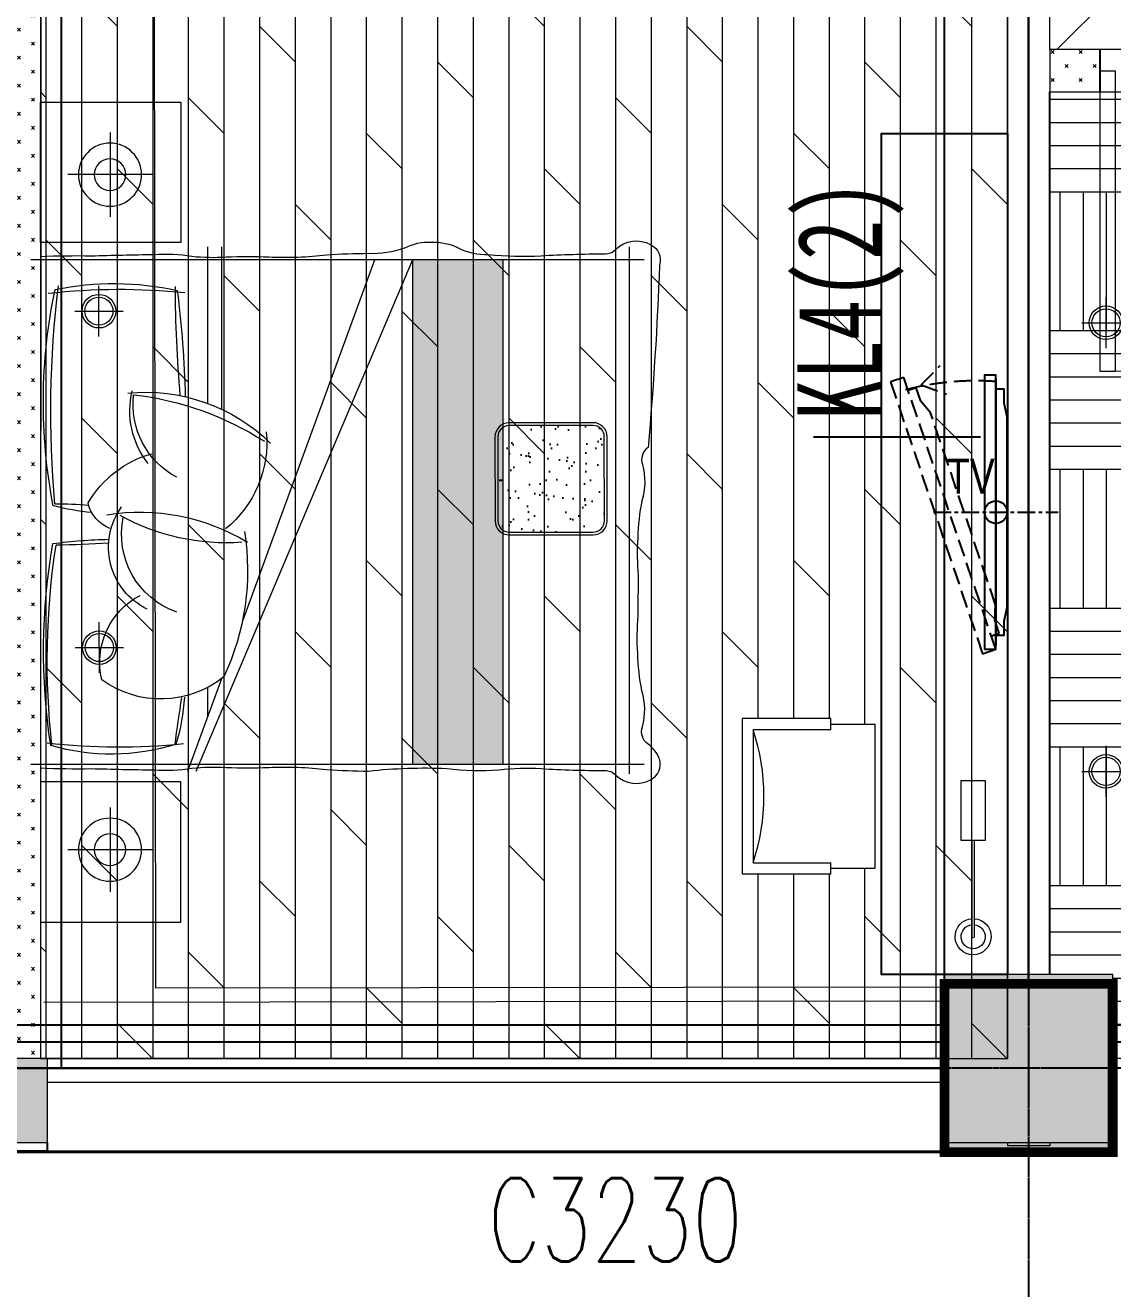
# Model space of a CAD drawing. Header units: millimetres. Extents: x 33621 to 401573, y -91663 to 133135.
# Drawn here: x 63917 to 67797, y 41624 to 46131 of the extents above; entities that cross this region are included whole.
import ezdxf
from ezdxf.enums import TextEntityAlignment as Align

# ---------------------------------------------------------------- set-up
doc = ezdxf.new("R2010")
doc.units = ezdxf.units.MM
doc.header["$LTSCALE"] = 10
for name, pattern in [('CENTER-1', [10, 6.25, -1.25, 1.25, -1.25]), ('CENTER2', [1.125, 0.75, -0.125, 0.125, -0.125]), ('DASH', [0.35, 0.25, -0.1]), ('DOTE', [2.42, 2, -0.2, 0.02, -0.2])]:
    doc.linetypes.add(name, pattern=pattern)
doc.layers.get('0').update_dxf_attribs({"color": 253})
doc.layers.add('0a', color=253, linetype='Continuous', plot=False)
for name, color, linetype in [('0a填充', 253, 'Continuous'), ('3', 253, 'Continuous'), ('BS-SHORT CABINET', 253, 'Continuous'), ('FF-FURN', 253, 'Continuous'), ('GRID', 253, 'CENTER2'), ('HATCH【填充】', 253, 'Continuous'), ('SURFACE', 253, 'Continuous'), ('WINDOW_TEXT', 253, 'Continuous'), ('柱', 253, 'Continuous'), ('梁', 253, 'Continuous'), ('梁集中标注', 253, 'Continuous'), ('次梁', 253, 'Continuous')]:
    doc.layers.add(name, color=color, linetype=linetype)
for name, color, linetype, lineweight in [('COLUMN', 253, 'Continuous', 0), ('DOOR【门】', 253, 'Continuous', 0), ('DS-4BS-FINISH【墙完成线】', 253, 'Continuous', 0), ('DS-4BS-HIGH-CABINET【固定家私】', 253, 'Continuous', 0), ('FC-FLOOR【地材分格】', 253, 'Continuous', 0), ('FF-FURN【成品家私】', 253, 'Continuous', 0), ('FF-Text【平面文字】', 253, 'Continuous', 0), ('PUB_HATCH', 253, 'Continuous', 0), ('RC-FIN【天花轮廓线】', 253, 'Continuous', 0), ('RC-LIGHT【天花灯具】', 253, 'Continuous', 0), ('WALL', 253, 'Continuous', 0), ('Wall【新建墙】', 253, 'Continuous', 0), ('WINDOW', 253, 'Continuous', 0), ('新建墙体', 253, 'Continuous', 0)]:
    doc.layers.add(name, color=color, linetype=linetype, lineweight=lineweight)
doc.styles.add('_TCH_WINDOW', font='SIMPLEX', dxfattribs={"bigfont": 'GBCBIG'})
doc.styles.add('hb', font='hbsmall.shx', dxfattribs={"width": 0.7})

# ---------------------------------------------------------------- blocks, each defined once
blk = doc.blocks.new('客房类_36')
h = blk.add_hatch()
h.set_pattern_fill('AR-SAND', color=250, scale=0.5, style=0)
h.set_pattern_definition([(37.5, (296.913, -1361.49), (-0.8, 24.47066), [0, -19.304, 0, -21.59, 0, -20.6375]), (7.5, (296.913, -1361.49), (22.4762, 35.84126), [0, -10.414, 0, -17.399, 0, -6.6675]), (327.5, (281.292, -1361.49), (39.5496, 0.07186), [0, -6.35, 0, -22.86, 0, -29.845]), (317.5, (281.29, -1361.49), (38.1778, 11.1465), [0, -3.175, 0, -14.986, 0, -17.145])])
h.paths.add_polyline_path([(900, -1683.5), (900, -1361.5), (-900, -1361.5), (-900, -1683.5)])
at = {"color": 251}
for p, q in [((-900, -2188.4), (-900, 0)), ((900, -2188.4), (900, 0)), ((-1204, -432.2), (-1204, -132.2)), ((1204, -432.2), (1204, -132.2)), ((-1354, -282.2), (-1054, -282.2)), ((1054, -282.2), (1354, -282.2)), ((594.1, -679.4), (924.6, -558.4)), ((-946, -629.6), (-388.6, -629.6)), ((-900, -1361.5), (924.6, -588)), ((625.6, -629.6), (730.3, -629.6)), ((-946, -679.6), (-367.7, -679.6)), ((-903, -1227.5), (389, -754.5)), ((-900, -1361.5), (900, -1361.5)), ((-900, -1683.5), (900, -1683.5)), ((-946, -2134.6), (933.8, -2134.6))]:
    blk.add_line(p, q, dxfattribs=at)
blk.add_line((-912.2, -34.6), (912.2, -34.6))
for points in [[(-1462.2, -34.6), (-1462.2, -534.6), (-962.2, -534.6), (-962.2, -34.6)], [(1462.2, -34.6), (1462.2, -534.6), (962.2, -534.6), (962.2, -34.6)]]:
    blk.add_lwpolyline(points, close=True)
for points in [[(-912.2, -34.6, 0.015571), (-914.6, -214.8, 0.00267), (-919.4, -439.7, 0.058958), (-912.8, -574.6, -0.038458), (-910.3, -696.3, 0.025508), (-910.3, -848.2, -0.038465), (-917.9, -1055.9, 0.016498), (-923.4, -1203.5, -0.095063), (-943, -1333.9, 0.129887), (-963.3, -1428.3, 0.123513), (-942.3, -1526.6, -0.132991), (-919.4, -1631.8, -0.041346), (-914.8, -1820.3, 0.014819), (-921.4, -2046.8, -0.211134), (-938.1, -2087.2, 0.329446), (-954.8, -2210.1, 0.37589), (-881.7, -2242.8, 0.012635), (-231.2, -2202, -0.342539), (-169.7, -2182, 0.141351), (-41, -2179.6, -0.036442), (91.9, -2164.7, -0.036947), (227.5, -2166.6, 0.022047), (298, -2165.6, -0.02246)], [(912.2, -34.6, -0.015571), (914.6, -214.8, -0.00267), (919.4, -439.7, -0.058958), (912.8, -574.6, 0.038458), (910.3, -696.3, -0.025508), (910.3, -848.2, 0.038465), (917.9, -1055.9, -0.016498), (923.4, -1203.5, 0.037552), (914.1, -1483.9, -0.045167), (919.4, -1669.5, 0.051681), (914.8, -1820.3, -0.014819), (921.4, -2046.8, 0.211134), (938.1, -2087.2, -0.329446), (954.8, -2210.1, -0.367495), (879.7, -2242.8, -0.123892), (827.2, -2202, 0.342539), (765.7, -2182, -0.141351), (637, -2179.6, 0.036442), (504.1, -2164.7, 0.036947), (368.5, -2166.6, -0.022047), (298, -2165.6, 0.02316)]]:
    blk.add_lwpolyline(points, format="xyb")
for centre, radius in [((-1204, -282.2), 112.5), ((1204, -282.2), 112.5), ((-1204, -282.2), 56.2), ((1204, -282.2), 56.2)]:
    blk.add_circle(centre, radius, dxfattribs=at)
for centre, radius, start, end in [((-392, -1995.2), 1950.9, 79.0901, 101.8947), ((214.5, -295.9), 1030.1, 168.2565, 192.6825), ((-358.9, -3820.8), 3749.8, 84.9579, 96.8659), ((1464.2, -316.5), 2259.3, 173.5293, 185.9065), ((851.2, -114.7), 880.9, 178.1019, 185.9414), ((-863.6, -299.5), 869.1, 5.4548, 14.6566), ((1874.2, -311.9), 1777.7, 172.4467, 178.9251), ((-3322.8, -55.9), 3440.4, 356.3086, 359.4387), ((495.6, -2282.5), 2237.4, 81.3381, 99.8745), ((530.4, -2800.5), 2742.2, 83.6463, 98.6612), ((-1420.6, -312.4), 2259.3, 354.0935, 6.4707), ((81.3, -287.1), 781.8, 342.8591, 16.0737), ((159.3, -533.3), 381.5, 120.2878, 164.5982), ((-59.9, -328), 127, 21.6793, 77.8243), ((535.4, -515.2), 269.7, 76.5097, 152.2958), ((307.5, -463.3), 358.9, 321.1334, 35.8756), ((125.1, -522.8), 245.9, 26.1579, 125.8329), ((737.5, -388.5), 738, 170.8023, 211.3458), ((-361.1, -657.4), 304.3, 51.9188, 103.6704), ((208.1, -409.9), 635.8, 174.187, 224.4731), ((-669.5, -695.8), 778.9, 355.8503, 28.9544), ((79.4, -616.6), 293.4, 19.1658, 101.9587), ((676, -238.4), 1102.7, 186.6966, 212.6196), ((-384, -658.3), 294, 27.9999, 96.8459), ((-827, -5330.8), 4815.4, 85.1004, 89.7349), ((-311.5, 3302.5), 3854.4, 262.8613, 268.5063), ((607.2, 238.3), 787.5, 273.8038, 286.3106), ((1708.5, -7180.9), 6724.5, 97.51184, 98.96361), ((-247.7, -447.2), 394.3, 264.3187, 321.2722), ((208.7, 116.7), 889.7, 260.9394, 295.2191)]:
    blk.add_arc(centre, radius, start, end, dxfattribs=at)
blk = doc.blocks.new('A$C130B3116')
at = {"color": 250, "linetype": 'DASH', "ltscale": 25, "extrusion": (-7.20775e-09, 7.82971e-09, 1), "elevation": 0}
blk.add_lwpolyline([(0, 0), (50, 0), (50, 1024), (0, 1024)], close=True, dxfattribs=at)
blk.add_lwpolyline([(50, 50), (80, 50), (80, 100), (100, 150), (100, 874), (80, 924), (80, 974), (50, 974)], dxfattribs=at)
blk = doc.blocks.new('A$C0B0805D4')
at = {"color": 8, "linetype": 'CENTER-1'}
blk.add_line((-222.2, 0), (222.2, 0), dxfattribs=at)
at = {"color": 250, "linetype": 'DASH', "ltscale": 25, "elevation": 0}
for points in [[(-266.6, 453.7), (-199, 523)], [(-266.6, 453.7), (-175.5, 421)]]:
    blk.add_lwpolyline(points, dxfattribs=at)
at = {"color": 51, "extrusion": (-7.20775e-09, 7.82971e-09, 1)}
blk.add_lwpolyline([(-40, -489), (0, -489), (0, 489), (-40, 489)], close=True, dxfattribs=at)
blk.add_lwpolyline([(0, -439), (30, -439), (30, -389), (40, -339), (40, 339), (30, 389), (30, 439), (0, 439)], dxfattribs=at)
at = {"color": 51}
blk.add_circle((0, 0), 40, dxfattribs=at)
at = {"color": 250, "linetype": 'DASH', "ltscale": 25}
blk.add_arc((-70.7, -537.5, 0), 1006, 85.9721, 104.8473, dxfattribs=at)
at = {"color": 250, "linetype": 'DASH', "ltscale": 25, "rotation": 18.70824879531441}
blk.add_blockref('A$C130B3116', (-47.4, -505, 0), dxfattribs=at)
blk = doc.blocks.new('ZL_12255346')
at = {"layer": 'BS-SHORT CABINET', "color": 8}
blk.add_line((76.8, -48), (76.8, -998), dxfattribs=at)
at = {"layer": 'FF-FURN'}
blk.add_blockref('A$C0B0805D4', (76.8, -523, 0), dxfattribs=at)
at = {"layer": 'FF-Text【平面文字】', "extrusion": (1.347e-13, -6.61e-14, -1), "style": 'hb', "text_generation_flag": 4, "width": 0.8}
blk.add_text('TV', height=125, rotation=180.0001, dxfattribs=at).set_placement((12.3, -456.5, 0), align=Align.CENTER)
blk = doc.blocks.new('ZL_03100626')
at = {"layer": 'FF-FURN【成品家私】', "color": 251}
for p, q in [((-4.3, -407.1, 0), (-4.3, -64.3, 0)), ((4.3, -407.1, 0), (4.3, -64.3, 0))]:
    blk.add_line(p, q, dxfattribs=at)
at = {"layer": 'FF-FURN【成品家私】', "color": 251, "extrusion": (-2.28611e-08, 6.25312e-07, 1), "elevation": 0}
blk.add_lwpolyline([(-43, -621.4), (43, -621.4), (43, -407.1), (-43, -407.1)], close=True, dxfattribs=at)
at = {"layer": 'FF-FURN【成品家私】', "color": 251}
for radius, start, end in [(64.3, 273.8225, 266.1774), (42.9, 275.7392, 264.2608), (4.29, 360, 180)]:
    blk.add_arc((0, -64.3, 0), radius, start, end, dxfattribs=at)
blk = doc.blocks.new('*E48')
at = {"color": 8}
blk.add_wipeout([(-350, 600), (-350, 200), (-325, 200), (-325, 0), (325, 0), (325, 200), (350, 200), (350, 600)], dxfattribs=at)
blk = doc.blocks.new('ZL_03106156')
at = {"layer": 'FF-FURN【成品家私】', "color": 251, "extrusion": (0, 0, -1), "xscale": -0.791208795135149, "yscale": 0.791208782366344, "zscale": 0.791208795135149, "rotation": 270}
blk.add_blockref('*E48', (-237.4, -276.9), dxfattribs=at)
at = {"layer": 'FF-FURN【成品家私】', "color": 251}
for p, q in [((-237.4, -553.8), (-237.4, 0)), ((-237.4, 0), (79.1, 0)), ((-197.8, -514.3), (-197.8, -39.6)), ((-197.8, -39.6), (79.1, -39.6)), ((79.1, 0), (79.1, -39.6)), ((79.1, -19.8), (237.4, -19.8)), ((237.4, -19.8), (237.4, -534.1)), ((79.1, -514.3), (-197.8, -514.3)), ((79.1, -514.3), (79.1, -553.8)), ((79.1, -534.1), (237.4, -534.1)), ((79.1, -553.8), (-237.4, -553.8))]:
    blk.add_line(p, q, dxfattribs=at)
at = {"layer": 'FF-FURN【成品家私】', "color": 251, "extrusion": (0, 0, -1)}
blk.add_ellipse((-912.1, -276.9), major_axis=(0, -752.7), ratio=1, start_param=4.391549, end_param=5.033229, dxfattribs=at)
blk = doc.blocks.new('ZL_03105174')
at = {"layer": 'DS-4BS-HIGH-CABINET【固定家私】', "color": 6}
for name, p in [('ZL_03100626', (380.1, 0)), ('ZL_03106156', (-207, -288.5))]:
    blk.add_blockref(name, p, dxfattribs=at)
blk = doc.blocks.new('$DorLib2D$00000001')
for p, q in [((0.45, 0.975), (0.5, 0.975)), ((0.45, 0), (0.45, 0.975)), ((0.5, 0), (0.5, 0.975)), ((0.5, 0), (0.45, 0))]:
    blk.add_line(p, q)
at = {"lineweight": 13}
blk.add_arc((0.475, 0), 0.975, 91.4693, 180, dxfattribs=at)
blk = doc.blocks.new('A$C434F664F')
at = {"layer": '0a填充'}
h = blk.add_hatch(color=256, dxfattribs=at)
h.paths.add_polyline_path([(936, 0), (942, 0), (942, 6), (936, 6)])
h.paths.add_polyline_path([(864, 0), (870, 0), (870, 6), (864, 6)])
h.paths.add_polyline_path([(792, 0), (798, 0), (798, 6), (792, 6)])
h.paths.add_polyline_path([(720, 0), (726, 0), (726, 6), (720, 6)])
h.paths.add_polyline_path([(648, 0), (654, 0), (654, 6), (648, 6)])
h.paths.add_polyline_path([(576, 0), (582, 0), (582, 6), (576, 6)])
h.paths.add_polyline_path([(504, 0), (510, 0), (510, 6), (504, 6)])
h.paths.add_polyline_path([(432, 0), (438, 0), (438, 6), (432, 6)])
h.paths.add_polyline_path([(360, 0), (366, 0), (366, 6), (360, 6)])
h.paths.add_polyline_path([(288, 0), (294, 0), (294, 6), (288, 6)])
h.paths.add_polyline_path([(216, 0), (222, 0), (222, 6), (216, 6)])
h.paths.add_polyline_path([(144, 0), (150, 0), (150, 6), (144, 6)])
h.paths.add_polyline_path([(72, 0), (78, 0), (78, 6), (72, 6)])
h.paths.add_polyline_path([(0, 0), (6, 0), (6, 6), (0, 6)])
blk = doc.blocks.new('海龙0425175846')
at = {"layer": 'GRID', "ltscale": 0.01}
for p, q in [((-163.558, 257.02), (-163.558, 41.97)), ((497.558, 78.02), (-487.558, 78.02))]:
    blk.add_line(p, q, dxfattribs=at)
at = {"layer": '柱', "const_width": 0.35}
blk.add_lwpolyline([(-160.558, 75.02), (-160.558, 81.02), (-166.558, 81.02), (-166.558, 75.02)], close=True, dxfattribs=at)
at = {"layer": '梁', "ltscale": 0.01}
for p, q in [((-166.558, 81.02), (-166.558, 150.02)), ((-163.558, 81.02), (-163.558, 150.02)), ((-232.558, 78.02), (-166.558, 78.02))]:
    blk.add_line(p, q, dxfattribs=at)
at = {"layer": '梁'}
blk.add_line((-232.558, 75.02), (-166.558, 75.02), dxfattribs=at)
at = {"layer": '梁集中标注'}
blk.add_line((-165.27, 100.52), (-171.236, 100.52), dxfattribs=at)
at = {"layer": '次梁'}
blk.add_line((-198.058, 78.02), (-198.058, 150.02), dxfattribs=at)
at = {"layer": '0a填充'}
blk.add_blockref('A$C434F664F', (-454.558, 75.02), dxfattribs=at)
at = {"layer": '梁集中标注', "width": 0.7}
blk.add_text('KL4(2)', height=3, rotation=90, dxfattribs=at).set_placement((-168.811, 101.132))
blk = doc.blocks.new('$WINLIB2D$00000004')
for p, q in [((-0.5, 0.5), (0.5, 0.5)), ((-0.5, 0.5), (-0.5, -0.5)), ((0.5, -0.5), (0.5, 0.5)), ((-0.5, 0.2406), (0.5, 0.2406)), ((-0.5, -0.5), (0.5, -0.5))]:
    blk.add_line(p, q)
blk = doc.blocks.new('圆形筒灯')
at = {"color": 251, "linetype": 'DOTE', "ltscale": 43.504693}
blk.add_line((0, 90.6), (0, -90.6), dxfattribs=at)
at = {"color": 251, "linetype": 'DOTE', "ltscale": 41.297046}
blk.add_line((86, 0), (-86, 0), dxfattribs=at)
blk.add_ellipse((0, 0), major_axis=(-42.4, 42.4), ratio=1, start_param=2.355868237233172, end_param=8.639053544412757)
at = {"color": 251}
blk.add_ellipse((0, 0), major_axis=(35.4, 35.4), ratio=1, start_param=5.49871431692557, end_param=11.78189962410516, dxfattribs=at)
blk = doc.blocks.new('ZL_0603123899')
at = {"layer": 'HATCH【填充】'}
h = blk.add_hatch(dxfattribs=at)
h.set_pattern_fill('AR-SAND', color=251, scale=2)
h.set_pattern_definition([(37.5, (-190, -390), (-3.2, 97.883), [0, -77.216, 0, -86.36, 0, -82.55]), (7.5, (-190, -390), (89.905, 143.365), [0, -41.656, 0, -69.596, 0, -26.67]), (327.5, (-252.48, -390), (158.198, 0.287), [0, -25.4, 0, -91.44, 0, -119.38]), (317.5, (-252.48, -390), (152.71, 44.586), [0, -12.7, 0, -59.944, 0, -68.58])])
h.paths.add_polyline_path([(190, -50, 0.414214), (150, -10), (-150, -10, 0.414214), (-190, -50), (-190, -350, 0.414214), (-150, -390), (150, -390, 0.414214), (190, -350)])
at = {"layer": 'RC-LIGHT【天花灯具】'}
blk.add_lwpolyline([(-150, 0), (150, 0, -0.414214), (200, -50), (200, -350, -0.414214), (150, -400), (-150, -400, -0.414214), (-200, -350), (-200, -50, -0.414214)], format="xyb", close=True, dxfattribs=at)
at = {"layer": 'RC-LIGHT【天花灯具】', "color": 8}
blk.add_lwpolyline([(-150, -10), (150, -10, -0.414214), (190, -50), (190, -350, -0.414214), (150, -390), (-150, -390, -0.414214), (-190, -350), (-190, -50, -0.414214)], format="xyb", close=True, dxfattribs=at)
blk = doc.blocks.new('ZL_0610180699')
at = {"layer": 'RC-FIN【天花轮廓线】'}
blk.add_line((-294.9, -6965.6), (-3519.9, -6969.9), dxfattribs=at)
blk.add_lwpolyline([(-295, -6915.6), (-3120, -6919.4), (-3124.7, -3338.5), (-80.1, -3334.5)], dxfattribs=at)
blk.add_lwpolyline([(248.9, -3721.3), (1348.9, -3721.3), (1348.9, -3571.3), (248.9, -3571.3)], close=True, dxfattribs=at)
at = {"layer": 'RC-LIGHT【天花灯具】'}
for p, rotation in [((-3323.2, -4504.2), 180.0755654947451), ((269.9, -4545.6), 180), ((-3321.6, -5704.2), 180.0755654947451), ((269.9, -6145.6), 180)]:
    blk.add_blockref('圆形筒灯', p, dxfattribs=dict(at, rotation=rotation))
at = {"layer": 'RC-LIGHT【天花灯具】', "xscale": -1, "rotation": 0.0755654947452023}
blk.add_blockref('ZL_0603123899', (-1710.1, -4902.1), dxfattribs=at)

msp = doc.modelspace()

# ---------------------------------------------------------------- hatches: boundary and pattern name
at = {"layer": 'FC-FLOOR【地材分格】'}
h = msp.add_hatch(dxfattribs=at)
h.set_pattern_fill('ANSI37', color=256, scale=100, double=1)
h.paths.add_polyline_path([(103421.5, 52045.3), (103421.5, 50245.3), (103196.5, 50245.3), (103196.5, 49795.3), (101395.5, 49795.3), (101395.5, 47615.3), (99953.9, 47615.3), (99953.9, 49795.3), (97828.9, 49795.3), (97828.9, 49645.3), (99803.9, 49645.3), (99803.9, 47615.3), (96146.5, 47615.3), (96146.5, 49645.3), (96596.5, 49645.3), (96596.5, 50245.3), (95996.5, 50245.3), (95996.5, 49795.3), (89396.5, 49795.3), (89396.5, 50245.3), (88796.5, 50245.3), (88796.5, 49795.3), (82196.5, 49795.3), (82196.5, 50245.3), (81596.5, 50245.3), (81596.5, 49795.3), (74996.5, 49795.3), (74996.5, 50245.3), (74396.5, 50245.3), (74396.5, 49645.3), (74621.5, 49645.3), (74621.5, 46044), (71170.5, 46044), (71170.5, 49645.3), (72996.5, 49645.3), (72996.5, 49795.3), (69195.5, 49795.3), (69195.5, 49645.3), (71020.5, 49645.3), (71020.5, 46044), (67571.5, 46044), (67571.5, 49645.3), (67796.5, 49645.3), (67796.5, 50245.3), (67196.5, 50245.3), (67196.5, 49795.3), (60596.5, 49795.3), (60596.5, 50245.3), (59996.5, 50245.3), (59996.5, 49645.3), (60220.5, 49645.3), (60220.5, 46044), (56770.5, 46044), (56770.5, 49645.3), (58596.5, 49645.3), (58596.5, 49795.3), (54795.5, 49795.3), (54795.5, 49645.3), (56620.5, 49645.3), (56620.5, 46044), (53170.5, 46044), (53170.5, 49635.7), (53396.5, 49635.7), (53396.5, 50245.3), (52796.5, 50245.3), (52796.5, 49795.3), (46196.5, 49795.3), (46196.5, 50245.3), (45596.5, 50245.3), (45596.5, 49645.3), (46046.5, 49645.3), (46046.5, 47615.3), (42346.5, 47615.3), (42346.5, 49645.3), (44183.9, 49645.3), (44183.9, 49795.3), (38996.5, 49795.3), (38996.5, 52045.3), (56769.3, 52039), (56769.3, 58345.3), (59996.5, 58345.3), (59996.5, 52045.3), (85571.5, 52045.3), (85571.5, 58345.3), (88796.5, 58345.3), (88796.5, 52045.3)])
h = msp.add_hatch(dxfattribs=at)
h.set_pattern_fill('DOLMIT', color=256, scale=20, angle=90, double=1)
h.set_pattern_definition([(90, (53958.49, 53365.26), (-127, 8e-15), []), (135, (53958.5, 53365.26), (-254, -254), [179.605, -359.21])])
h.paths.add_polyline_path([(67422.5, 49645.3), (65997.5, 49645.3), (65997.5, 46926.2), (63972, 46926.2), (63971, 42445.3), (67422.5, 42445.3)])
h = msp.add_hatch(dxfattribs=at)
h.set_pattern_fill('方形木地板', color=256, scale=1.6239, double=1, pattern_type=2)
h.set_pattern_definition([(90, (14400, 0), (-494.9647, 494.9647), [494.965, -494.965]), (90, (14482.5, 0), (-494.9647, 494.9647), [494.965, -494.965]), (90, (14565, 0), (-494.9647, 494.9647), [494.965, -494.965]), (90, (14647.5, 0), (-494.9647, 494.9647), [494.965, -494.965]), (90, (14730, 0), (-494.9647, 494.9647), [494.965, -494.965]), (90, (14812.47, 0), (-494.9647, 494.9647), [494.965, -494.965]), (90, (14894.96, 0), (-494.9647, 494.9647), [494.965, -494.965]), (0, (14400, 494.96), (494.9647, -494.9647), [494.965, -494.965]), (0, (14400, 577.46), (494.9647, -494.9647), [494.965, -494.965]), (0, (14400, 659.95), (494.9647, -494.9647), [494.965, -494.965]), (0, (14400, 742.45), (494.9647, -494.9647), [494.965, -494.965]), (0, (14400, 824.94), (494.9647, -494.9647), [494.965, -494.965]), (0, (14400, 907.44), (494.9647, -494.9647), [494.965, -494.965]), (0, (14400, 989.93), (494.9647, -494.9647), [494.965, -494.965])])
h.paths.add_polyline_path([(67570.5, 45894), (71020.5, 45894), (71020.5, 42445.3), (67796.5, 42445.3), (67796.5, 42745.3), (67570.5, 42745.3)])
at = {"layer": 'PUB_HATCH'}
for points in [[(67196.5, 42145.3), (67796.5, 42145.3), (67796.5, 42745.3), (67196.5, 42745.3)], [(63996.5, 42445.3), (63796.5, 42445.3), (63796.5, 42145.3), (63996.5, 42145.3)]]:
    msp.add_hatch(color=256, dxfattribs=at).paths.add_polyline_path(points)
at = {"layer": '新建墙体'}
h = msp.add_hatch(dxfattribs=at)
h.set_pattern_fill('石膏板', color=256, scale=20, pattern_type=2)
h.set_pattern_definition([(45, (63838.5, 42459.61), (-50, 50), [16, -54.7107]), (135, (63949.816, 42459.61), (-50, -50), [16, -54.7107])])
h.paths.add_polyline_path([(63971.5, 46935.7), (63821.5, 46935.7), (63821.5, 42445.3), (63971.5, 42445.3)])
h = msp.add_hatch(dxfattribs=at)
h.set_pattern_fill('石膏板', color=256, scale=20, pattern_type=2)
h.set_pattern_definition([(45, (51276.3, 47130.05), (-50, 50), [16, -54.71068]), (135, (51387.62, 47130.05), (-50, -50), [16, -54.71068])])
h.paths.add_polyline_path([(67750.6, 46044), (67571.5, 46044), (67571.5, 45894), (67750.6, 45894)])

# ---------------------------------------------------------------- linework, layer by layer
at = {"layer": '3'}
for points in [[(60596.5, 42565.3), (67196.5, 42565.3)], [(67796.5, 42565.3), (74396.5, 42565.3)], [(60596.5, 42505.3), (67196.5, 42505.3)], [(67796.5, 42505.3), (74396.5, 42505.3)]]:
    msp.add_lwpolyline(points, dxfattribs=at)
at = {"layer": 'COLUMN'}
for p, q in [((67796.5, 42745.3), (67196.5, 42745.3)), ((67196.5, 42745.3), (67196.5, 42445.3)), ((67796.5, 42445.3), (67796.5, 42745.3)), ((67196.5, 42145.3), (67796.5, 42145.3))]:
    msp.add_line(p, q, dxfattribs=at)
at = {"layer": 'DS-4BS-FINISH【墙完成线】'}
for points in [[(74621.5, 46044), (71170.5, 46044), (71170.5, 49645.3), (72996.5, 49645.3), (72996.5, 49795.3), (69195.5, 49795.3), (69195.5, 49645.3), (71020.5, 49645.3), (71020.5, 46044), (67571.5, 46044), (67571.5, 49645.3), (67796.5, 49645.3), (67796.5, 50245.3), (67196.5, 50245.3), (67196.5, 49795.3), (60596.5, 49795.3), (60596.5, 50245.3), (59996.5, 50245.3), (59996.5, 49645.3), (60220.5, 49645.3), (60220.5, 46044), (56770.5, 46044)], [(67570.5, 45894), (71020.5, 45894), (71020.5, 42445.3), (67796.5, 42445.3), (67796.5, 42745.3), (67570.5, 42745.3), (67570.5, 45894)]]:
    msp.add_lwpolyline(points, dxfattribs=at)
at = {"layer": 'SURFACE'}
for p, q in [((63996.5, 42115.3), (63996.5, 42145.3)), ((67196.5, 42115.3), (67196.5, 42145.3)), ((63996.5, 42115.3), (63796.5, 42115.3)), ((67496.5, 42115.3), (67196.5, 42115.3)), ((67796.5, 42115.3), (67496.5, 42115.3))]:
    msp.add_line(p, q, dxfattribs=at)
at = {"layer": 'WALL', "color": 6}
for p, q in [((67571.5, 46044), (67571.5, 48466.9)), ((67421.5, 47579), (67421.5, 42745.3)), ((67571.5, 45894), (67571.5, 42745.3)), ((63996.5, 42445.3), (63796.5, 42445.3)), ((63996.5, 42145.3), (63996.5, 42445.3)), ((63796.5, 42145.3), (63996.5, 42145.3)), ((67421.5, 42145.3), (67421.5, 42134.2)), ((67571.5, 42145.3), (67571.5, 42134.2)), ((67571.5, 42134.2), (67421.5, 42134.2))]:
    msp.add_line(p, q, dxfattribs=at)
at = {"layer": 'Wall【新建墙】'}
for p, q in [((63971.5, 46945.3), (63971.5, 42445.3)), ((67750.6, 46044), (67571.5, 46044)), ((67750.6, 45894), (67750.6, 46044)), ((67571.5, 45894), (67750.6, 45894))]:
    msp.add_line(p, q, dxfattribs=at)
at = {"layer": '新建墙体'}
msp.add_line((67571.5, 46044), (67571.5, 45894), dxfattribs=at)

# ---------------------------------------------------------------- block references
at = {"layer": 'DOOR【门】', "xscale": 1100, "yscale": 1100, "zscale": 1100, "rotation": 180.0000000000111}
msp.add_blockref('$DorLib2D$00000001', (68300.6, 45969), dxfattribs=at)
at = {"layer": 'FF-FURN【成品家私】', "lineweight": -3, "ltscale": 10, "xscale": -1, "rotation": 90}
msp.add_blockref('客房类_36', (63936.9, 44394.1), dxfattribs=at)
at = {"layer": 'FF-FURN【成品家私】'}
msp.add_blockref('ZL_12255346', (67302.7, 44917.1, 0), dxfattribs=at)
at = {"layer": 'WINDOW'}
ref = msp.add_blockref('$WINLIB2D$00000004', (65596.5, 42280.3), dxfattribs=dict(at, xscale=3200, yscale=-330, zscale=3200, rotation=180))
ref.add_attrib('A', 'C3230', (65567.7, 41721.5), dxfattribs={"layer": 'WINDOW_TEXT', "height": 297.5, "style": '_TCH_WINDOW', "width": 0.705882})

# ---------------------------------------------------------------- next in the draw order: block references
at = {"layer": 'FF-FURN【成品家私】', "xscale": -1, "rotation": 180}
msp.add_blockref('ZL_03105174', (66918.3, 42815.5), dxfattribs=at)

# ---------------------------------------------------------------- next in the draw order: linework, layer by layer
at = {"layer": 'DS-4BS-FINISH【墙完成线】'}
msp.add_lwpolyline([(67422.5, 49645.3), (65997.5, 49645.3), (65997.5, 46926.2), (63972, 46926.2), (63971, 42445.3), (67422.5, 42445.3)], close=True, dxfattribs=at)
at = {"layer": 'FF-FURN【成品家私】', "lineweight": -3, "ltscale": 10}
msp.add_lwpolyline([(67421.5, 42745.3), (66971.5, 42745.3), (66971.5, 45745.3), (67421.5, 45745.3)], close=True, dxfattribs=at)

# ---------------------------------------------------------------- next in the draw order: block references
at = {"layer": '0a', "xscale": 100, "yscale": 100, "zscale": 100}
msp.add_blockref('海龙0425175846', (83852.3, 34609.4), dxfattribs=at)
at = {"layer": 'RC-FIN【天花轮廓线】'}
msp.add_blockref('ZL_0610180699', (67502.6, 49615.3), dxfattribs=at)

doc.saveas('drawing.dxf')
